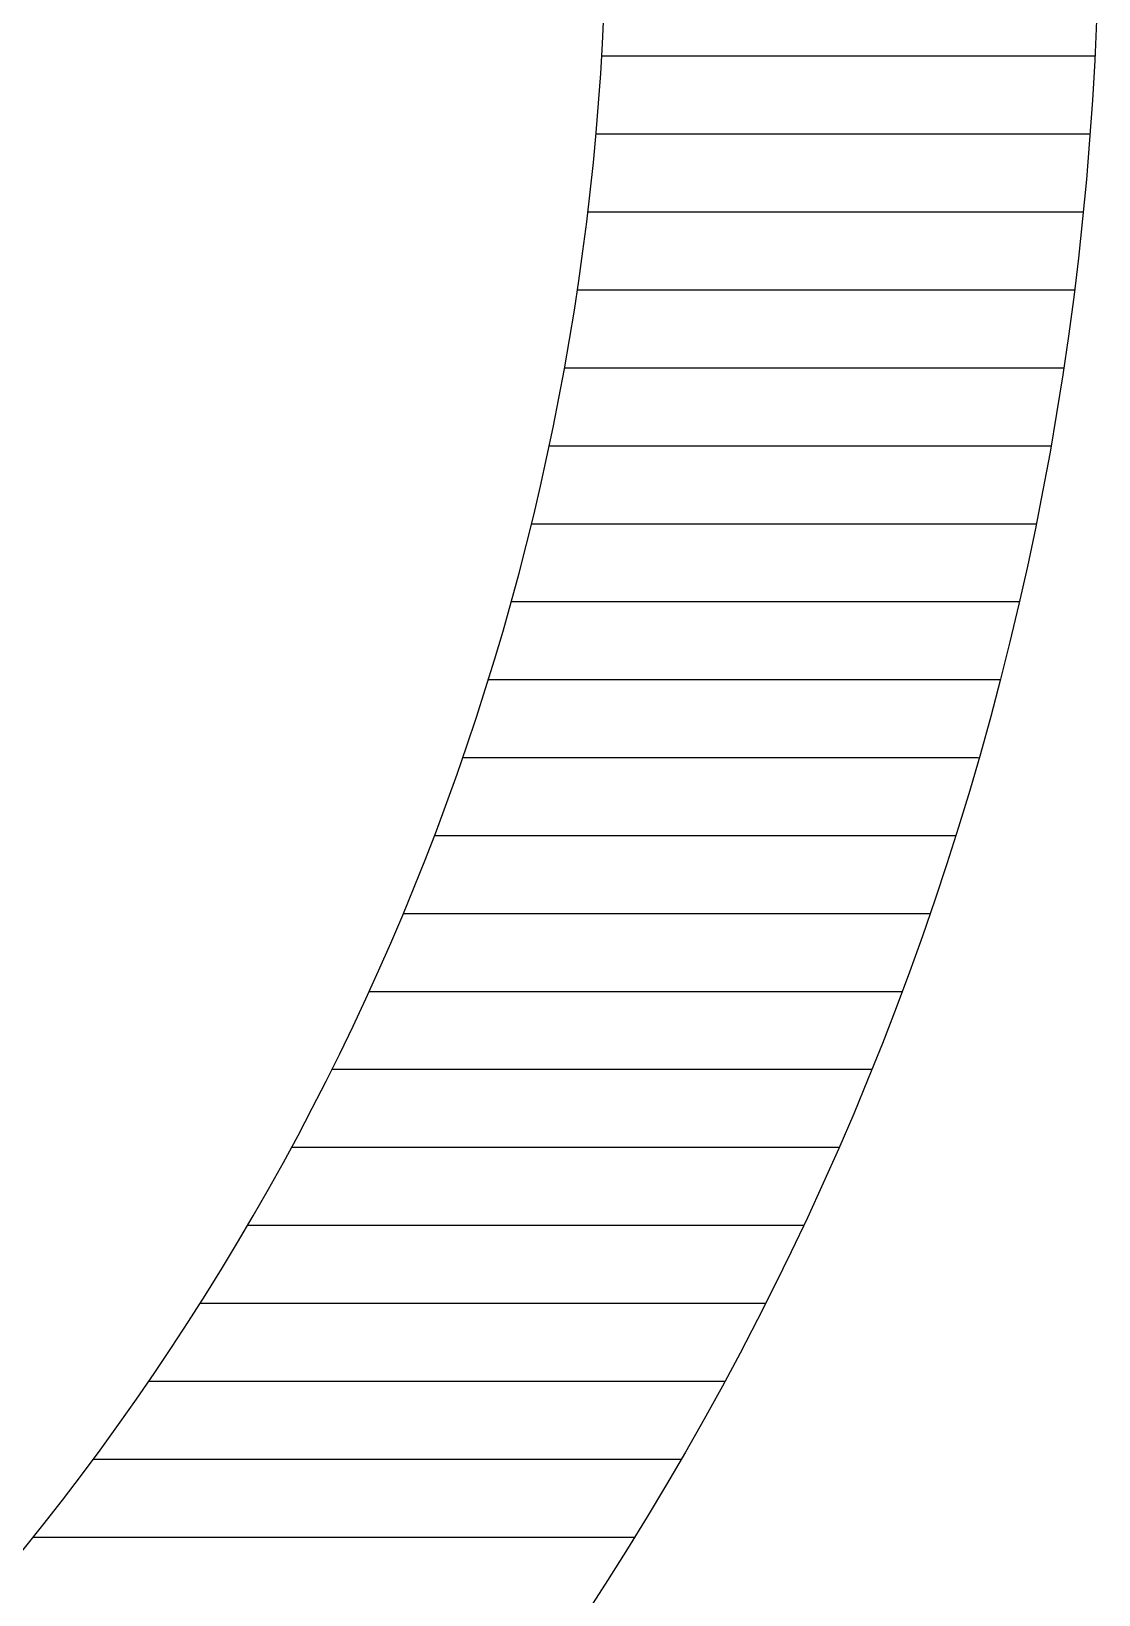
# Model space of a CAD drawing. Header units: millimetres. Extents: x -3 to 2253, y -3 to 1300.
# Drawn here: x 1508.288 to 1510, y 902.282 to 904.79 of the extents above; entities that cross this region are included whole.
import ezdxf

# ---------------------------------------------------------------- set-up
doc = ezdxf.new("R2010")
doc.units = ezdxf.units.MM
doc.layers.add('ROOD', color=1, linetype='Continuous')
doc.layers.add('VEILIG', color=7, linetype='Continuous')

# ---------------------------------------------------------------- blocks, each defined once
blk = doc.blocks.new('*X631')
at = {"color": 0}
for p, q in [((103.2031, 103.75), (103.9937, 103.75)), ((103.1938, 103.625), (103.9859, 103.625)), ((103.1807, 103.5), (103.9749, 103.5)), ((103.1639, 103.375), (103.9608, 103.375)), ((103.1432, 103.25), (103.9434, 103.25)), ((103.1186, 103.125), (103.9228, 103.125)), ((103.0901, 103), (103.899, 103)), ((103.0575, 102.875), (103.8718, 102.875)), ((103.0207, 102.75), (103.8412, 102.75)), ((102.9797, 102.625), (103.8072, 102.625)), ((102.9343, 102.5), (103.7697, 102.5)), ((102.8843, 102.375), (103.7286, 102.375)), ((102.8296, 102.25), (103.6837, 102.25)), ((102.77, 102.125), (103.6351, 102.125)), ((102.7052, 102), (103.5826, 102)), ((102.635, 101.875), (103.526, 101.875)), ((102.5589, 101.75), (103.4651, 101.75)), ((102.4768, 101.625), (103.3999, 101.625)), ((102.388, 101.5), (103.3301, 101.5)), ((102.2921, 101.375), (103.2555, 101.375))]:
    blk.add_line(p, q, dxfattribs=at)
blk = doc.blocks.new('PIC-26')
at = {"layer": 'VEILIG'}
blk.add_circle((0, 0), 5, dxfattribs=at)
blk.add_arc((0, 0), 4.2105, 320.3794, 129.6206, dxfattribs=at)
at = {"layer": 'ROOD'}
blk.add_blockref('*X631', (-99, -104), dxfattribs=at)

msp = doc.modelspace()

# ---------------------------------------------------------------- block references
msp.add_blockref('PIC-26', (1505, 905))

doc.saveas('drawing.dxf')
